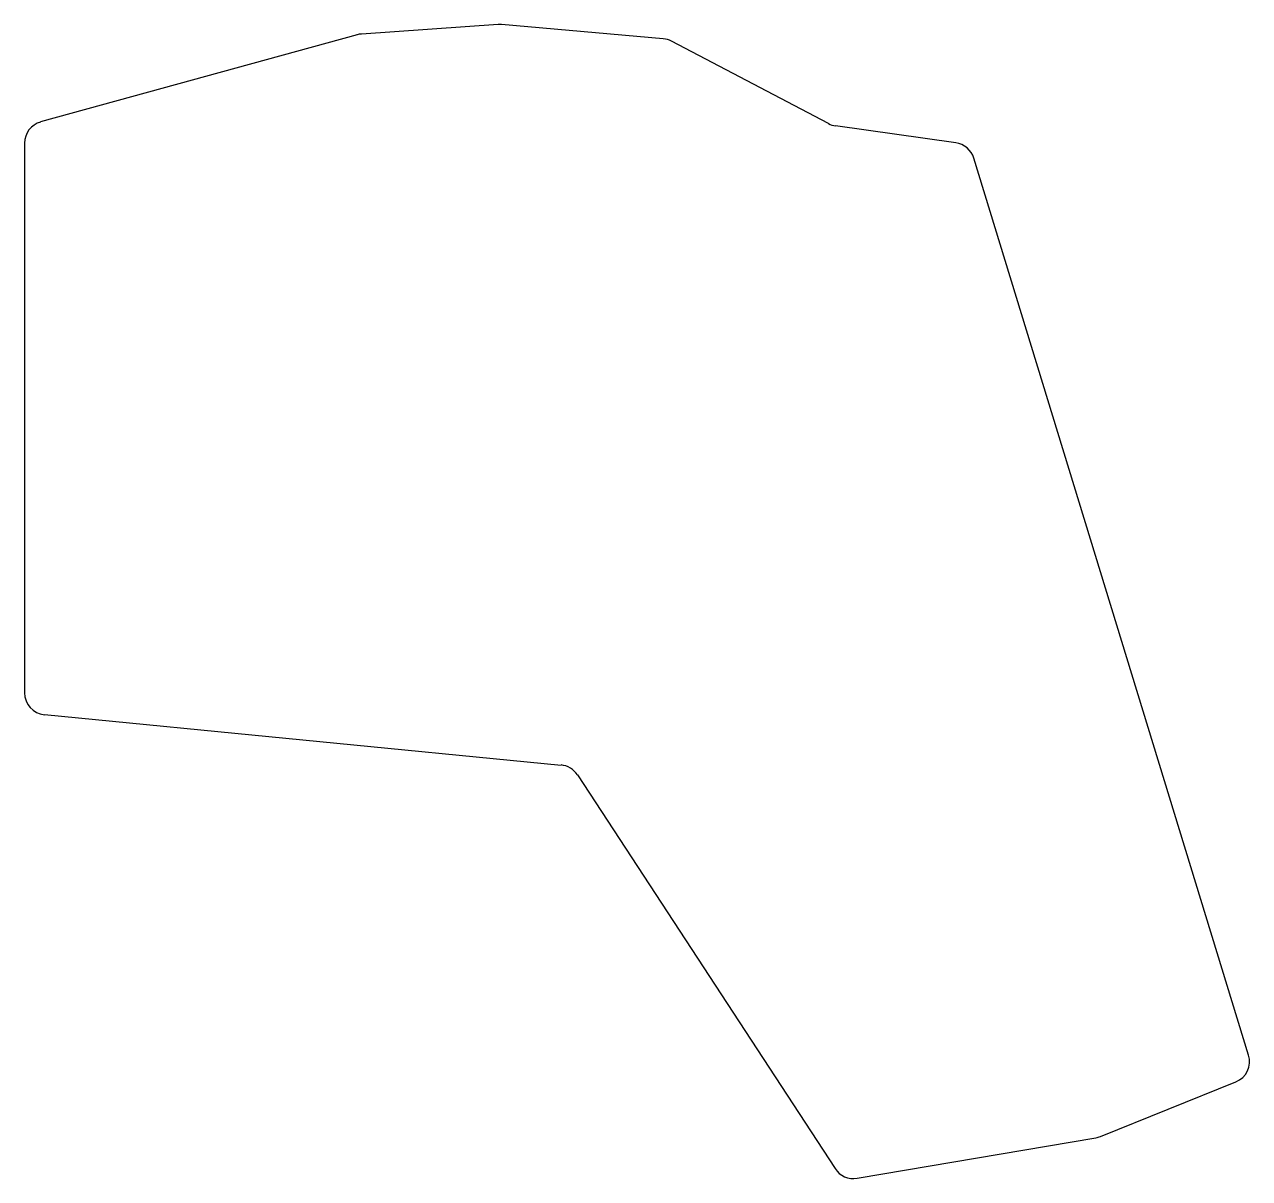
# Model space of a CAD drawing. Header units: millimetres. Extents: x -11 to 156, y -75 to 82.
import ezdxf

# ---------------------------------------------------------------- set-up
doc = ezdxf.new("R2010")
doc.units = ezdxf.units.MM

msp = doc.modelspace()

# ---------------------------------------------------------------- linework, layer by layer
for p, q in [((53.12, 82.4), (34.47, 81.1)), ((75.67, 80.46), (53.59, 82.39)), ((33.88, 81), (-9.3, 69.11)), ((98.22, 68.89), (76.8, 80.13)), ((115.6, 66.26), (99.2, 68.57)), ((-11.5, 66.21), (-11.5, -8.78)), ((155.55, -58.2), (118.05, 64.17)), ((-8.79, -11.76), (61.74, -18.63)), ((63.96, -19.97), (99.12, -73.69)), ((135.33, -69.32), (153.8, -61.86)), ((102.13, -75.01), (134.71, -69.5))]:
    msp.add_line(p, q)
for centre, start, end in [((53.33, 79.41), 85, 93.9726), ((34.67, 78.11), 93.9726, 105.4042), ((75.41, 77.47), 62.3002, 85), ((-8.5, 66.21), 105.4042, 180), ((99.61, 71.54), 242.3002, 262), ((115.19, 63.29), 17.0338, 82), ((-8.5, -8.78), 180, 264.4428), ((61.45, -21.61), 33.2071, 84.4428), ((152.68, -59.08), 292, 17.0338), ((134.21, -66.54), 279.5926, 292), ((101.63, -72.05), 213.2071, 279.5926)]:
    msp.add_arc(centre, 3, start, end)

doc.saveas('drawing.dxf')
